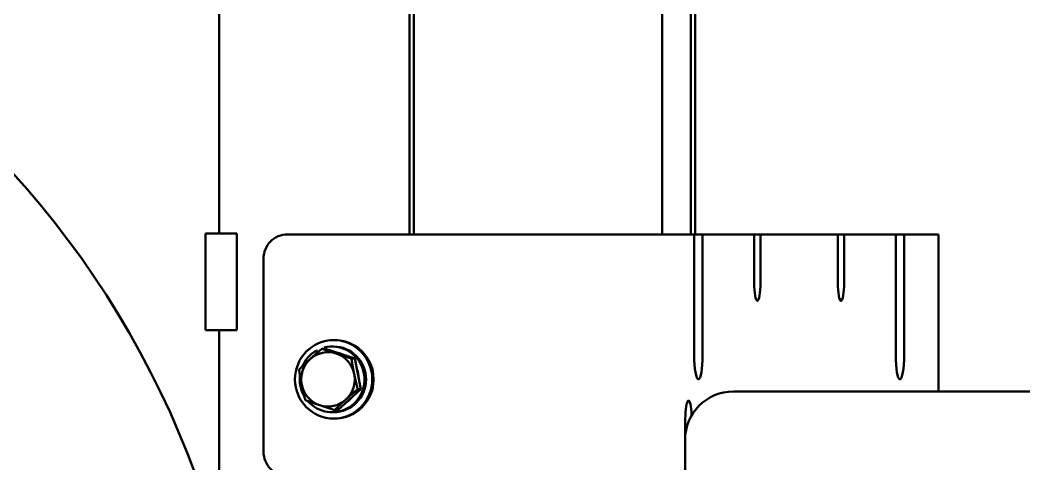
# Model space of a CAD drawing. Header units: inches. Extents: x 15 to 402, y 6 to 258.
# Drawn here: x 207.14 to 217.52, y 100.24 to 104.83 of the extents above; entities that cross this region are included whole.
import ezdxf

# ---------------------------------------------------------------- set-up
doc = ezdxf.new("R2010")
doc.units = ezdxf.units.IN
doc.header["$LTSCALE"] = 12
doc.header["$MEASUREMENT"] = 0
doc.layers.add('Visible (ANSI)', color=7, linetype='Continuous', lineweight=50)

msp = doc.modelspace()

# ---------------------------------------------------------------- linework, layer by layer
at = {"layer": 'Visible (ANSI)'}
for p, q in [((209.19752, 110.50576), (209.19752, 102.62576)), ((211.16714, 102.61576), (211.16714, 105.24076)), ((211.21055, 105.24076), (211.21055, 102.61576)), ((213.77968, 105.24076), (213.77968, 102.61576)), ((214.07574, 102.61576), (214.07574, 105.24076)), ((214.11915, 105.24076), (214.11915, 102.61576)), ((209.05693, 102.62576), (209.38217, 102.62576)), ((209.05693, 102.62576), (209.05693, 101.62576)), ((209.38217, 102.62576), (209.38217, 101.62576)), ((213.25374, 102.61576), (209.90357, 102.61576)), ((213.25374, 102.61576), (213.76056, 102.61576)), ((214.11018, 102.61576), (213.76056, 102.61576)), ((214.11018, 101.36576), (214.11018, 102.61576)), ((214.11018, 102.61576), (214.197, 102.61576)), ((214.73054, 102.61576), (214.197, 102.61576)), ((214.197, 102.61576), (214.197, 101.36576)), ((214.73054, 102.11576), (214.73054, 102.61576)), ((214.73054, 102.61576), (214.79566, 102.61576)), ((215.59531, 102.61576), (214.79566, 102.61576)), ((214.79566, 102.61576), (214.79566, 102.11576)), ((215.59531, 102.11576), (215.59531, 102.61576)), ((215.59531, 102.61576), (215.66042, 102.61576)), ((216.19396, 102.61576), (215.66042, 102.61576)), ((215.66042, 102.61576), (215.66042, 102.11576)), ((216.19396, 101.36576), (216.19396, 102.61576)), ((216.19396, 102.61576), (216.28078, 102.61576)), ((216.6304, 102.61576), (216.28078, 102.61576)), ((216.28078, 102.61576), (216.28078, 101.36576)), ((216.6304, 102.61576), (216.63704, 102.61576)), ((216.63704, 100.99076), (216.63704, 102.61576)), ((209.65736, 102.36576), (209.65736, 100.36576)), ((209.05693, 101.62576), (209.38217, 101.62576)), ((209.19752, 101.62576), (209.19752, 99.35494)), ((210.39597, 101.52176), (210.38208, 101.52176)), ((210.29598, 101.43336), (210.26249, 101.43336)), ((210.28993, 101.43336), (210.28503, 101.44573)), ((210.29598, 101.43336), (210.44777, 101.38273)), ((210.36576, 101.45576), (210.38208, 101.45576)), ((210.19914, 101.41068), (210.21546, 101.41068)), ((210.19914, 101.41068), (210.20853, 101.38695)), ((210.22068, 101.3975), (210.21546, 101.41068)), ((210.44777, 101.38273), (210.59957, 101.3321)), ((210.59957, 101.3321), (210.56607, 101.3321)), ((210.59957, 101.3321), (210.63228, 101.1733)), ((210.63228, 101.1733), (210.665, 101.0145)), ((210.665, 101.0145), (210.54592, 100.90634)), ((210.665, 101.0145), (210.6315, 101.0145)), ((210.54592, 100.90634), (210.42684, 100.79817)), ((220.91703, 100.99076), (214.51578, 100.99076)), ((210.42684, 100.79817), (210.39335, 100.79817)), ((210.36576, 100.77576), (210.38208, 100.77576)), ((210.39597, 100.70976), (210.38208, 100.70976)), ((214.01815, 100.5393), (214.01815, 100.70576)), ((214.01578, 100.49076), (214.01578, 84.99076))]:
    msp.add_line(p, q, dxfattribs=at)
msp.add_circle((200.02942, 96.86576), 9.5, dxfattribs=at)
msp.add_arc((214.51578, 100.49076), 0.5, 90, 180, dxfattribs=at)
for centre, major_axis, ratio, start_param, end_param in [((209.90357, 102.36576), (0, 0.25), 0.98480775, 0, 1.57079633), ((214.7631, 102.11576), (0, -0.1875), 0.17364818, 4.71238898, 7.85398163), ((215.62786, 102.11576), (0, -0.1875), 0.17364818, 4.71238898, 7.85398163), ((210.39597, 101.11576), (0, 0.406), 0.98480775, 3.14159265, 6.28318531), ((210.36576, 101.11576), (0, 0.34), 0.98480775, 2.29453141, 6.52667947), ((210.32356, 101.11576), (0, 0.281), 0.98480775, 5.96580896, 7.01300651), ((210.38208, 101.11576), (0, -0.34), 0.98480775, 0, 3.14159265), ((210.32356, 101.11576), (0, -0.281), 0.98480775, 3.87141386, 4.91861141), ((210.36576, 101.11576), (0, 0.34), 0.98480775, 0.52085292, 1.16668016), ((210.32356, 101.11576), (0, 0.281), 0.98480775, 4.91861141, 5.96580896), ((210.36576, 101.11576), (0, 0.281), 0.98480775, 5.86680962, 6.0648083), ((214.15359, 101.36576), (0, -0.25), 0.17364818, 4.71238898, 7.85398163), ((216.23737, 101.36576), (0, -0.25), 0.17364818, 4.71238898, 7.85398163), ((210.36576, 101.11576), (0, -0.281), 0.98480775, 1.60153686, 1.95250065), ((210.36576, 101.11576), (0, 0.34), 0.98480775, 1.44207374, 2.11807831), ((210.32356, 101.11576), (0, 0.281), 0.98480775, 3.87141386, 4.91861141), ((210.32356, 101.11576), (0, -0.281), 0.98480775, 4.91861141, 5.96580896), ((210.32356, 101.11576), (0, -0.281), 0.98480775, 5.96580896, 7.01300651), ((210.36576, 101.11576), (0, -0.281), 0.98480775, 0.58505012, 0.87459229), ((214.05114, 100.70576), (0, 0.19), 0.17364818, 4.90462013, 7.85398163), ((209.90357, 100.36576), (0, -0.25), 0.98480775, 4.71238898, 6.28318531)]:
    msp.add_ellipse(centre, major_axis=major_axis, ratio=ratio, start_param=start_param, end_param=end_param, dxfattribs=at)
msp.add_ellipse((210.38208, 101.11576), major_axis=(0, 0.406), ratio=0.98480775, dxfattribs=at)
for points in [[(210.13905, 101.32519), (210.19432, 101.37539), (210.26249, 101.43336)], [(210.26249, 101.43336), (210.33947, 101.40623), (210.40992, 101.38273)], [(210.02433, 101.21702), (210.08379, 101.27499), (210.13905, 101.32519)], [(210.40992, 101.38273), (210.48037, 101.35923), (210.56607, 101.3321)], [(210.56607, 101.3321), (210.57924, 101.247), (210.59443, 101.1733)], [(210.05269, 101.05823), (210.03751, 101.13192), (210.02433, 101.21702)], [(210.59443, 101.1733), (210.60961, 101.0996), (210.6315, 101.0145)], [(210.08976, 100.89943), (210.06787, 100.98453), (210.05269, 101.05823)], [(210.6315, 101.0145), (210.56333, 100.95654), (210.50806, 100.90634)], [(210.2372, 100.8488), (210.16675, 100.8723), (210.08976, 100.89943)], [(210.50806, 100.90634), (210.4528, 100.85614), (210.39335, 100.79817)], [(210.39335, 100.79817), (210.30764, 100.8253), (210.2372, 100.8488)]]:
    msp.add_rational_spline(points, [1, 1.0379548493, 1], degree=2, dxfattribs=at)

doc.saveas('drawing.dxf')
